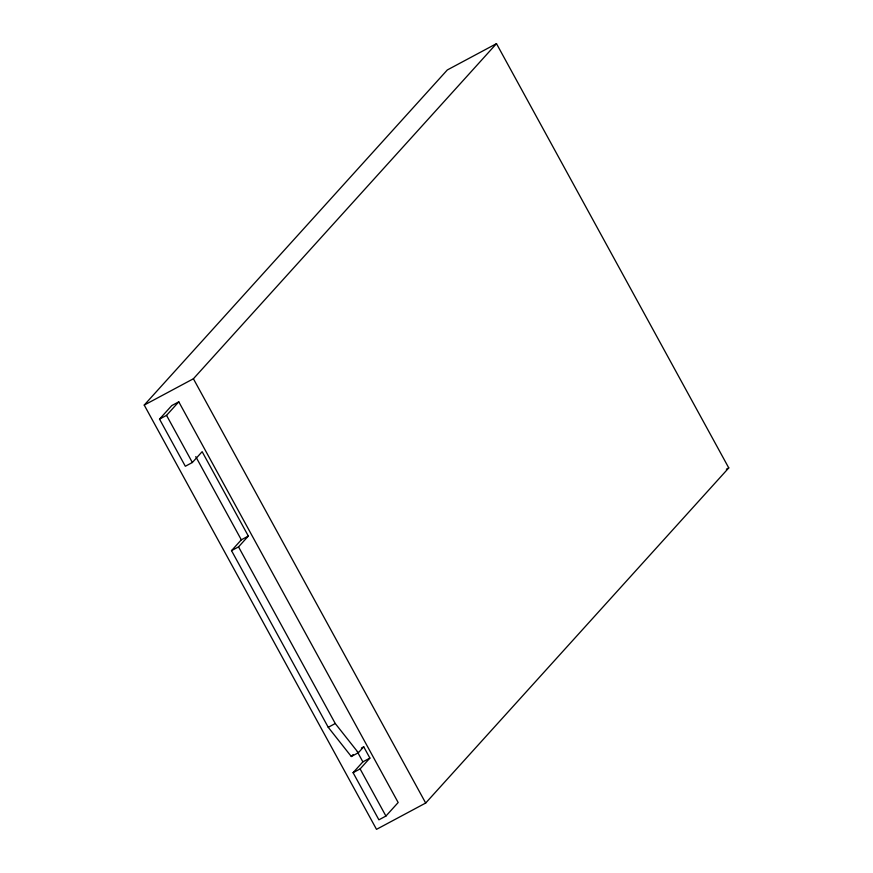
<?xml version="1.0" encoding="UTF-8"?>
<svg xmlns="http://www.w3.org/2000/svg" width="873" height="873" viewBox="0 0 873 873"><rect width="100%" height="100%" fill="white"/><g stroke="black" fill="none" stroke-linecap="round" stroke-linejoin="round"><path stroke-width="1.31" d="M144.231 405.083L447.314 69.96L496.486 43.65L728.769 467.917L425.686 803.04L376.514 829.35L144.231 405.083L193.402 378.762L496.486 43.65M363.725 746.808L358.345 752.755L351.317 756.52L328.237 727.296L231.52 550.645L238.547 546.88L248.336 536.055L202.143 451.679L192.355 462.504L185.327 466.258L159.519 419.116L171.763 405.585L178.779 401.831L398.164 802.527L385.921 816.059L378.893 819.823L353.085 772.681L362.873 761.856L369.901 758.091L363.725 746.808L361.378 748.063M159.519 419.116L166.547 415.362L178.779 401.831M231.52 550.645L241.319 539.82L248.336 536.055M351.317 756.52L353.118 754.534M353.085 772.681L360.113 768.917L369.901 758.091M726.369 469.205L728.769 467.917M328.237 727.296L335.265 723.531L358.345 752.755M193.402 378.762L425.686 803.04M195.77 456.623L241.319 539.82M357.319 751.697L362.873 761.856M166.547 415.362L192.355 462.504M238.547 546.88L335.265 723.531M360.113 768.917L385.921 816.059"/></g></svg>
